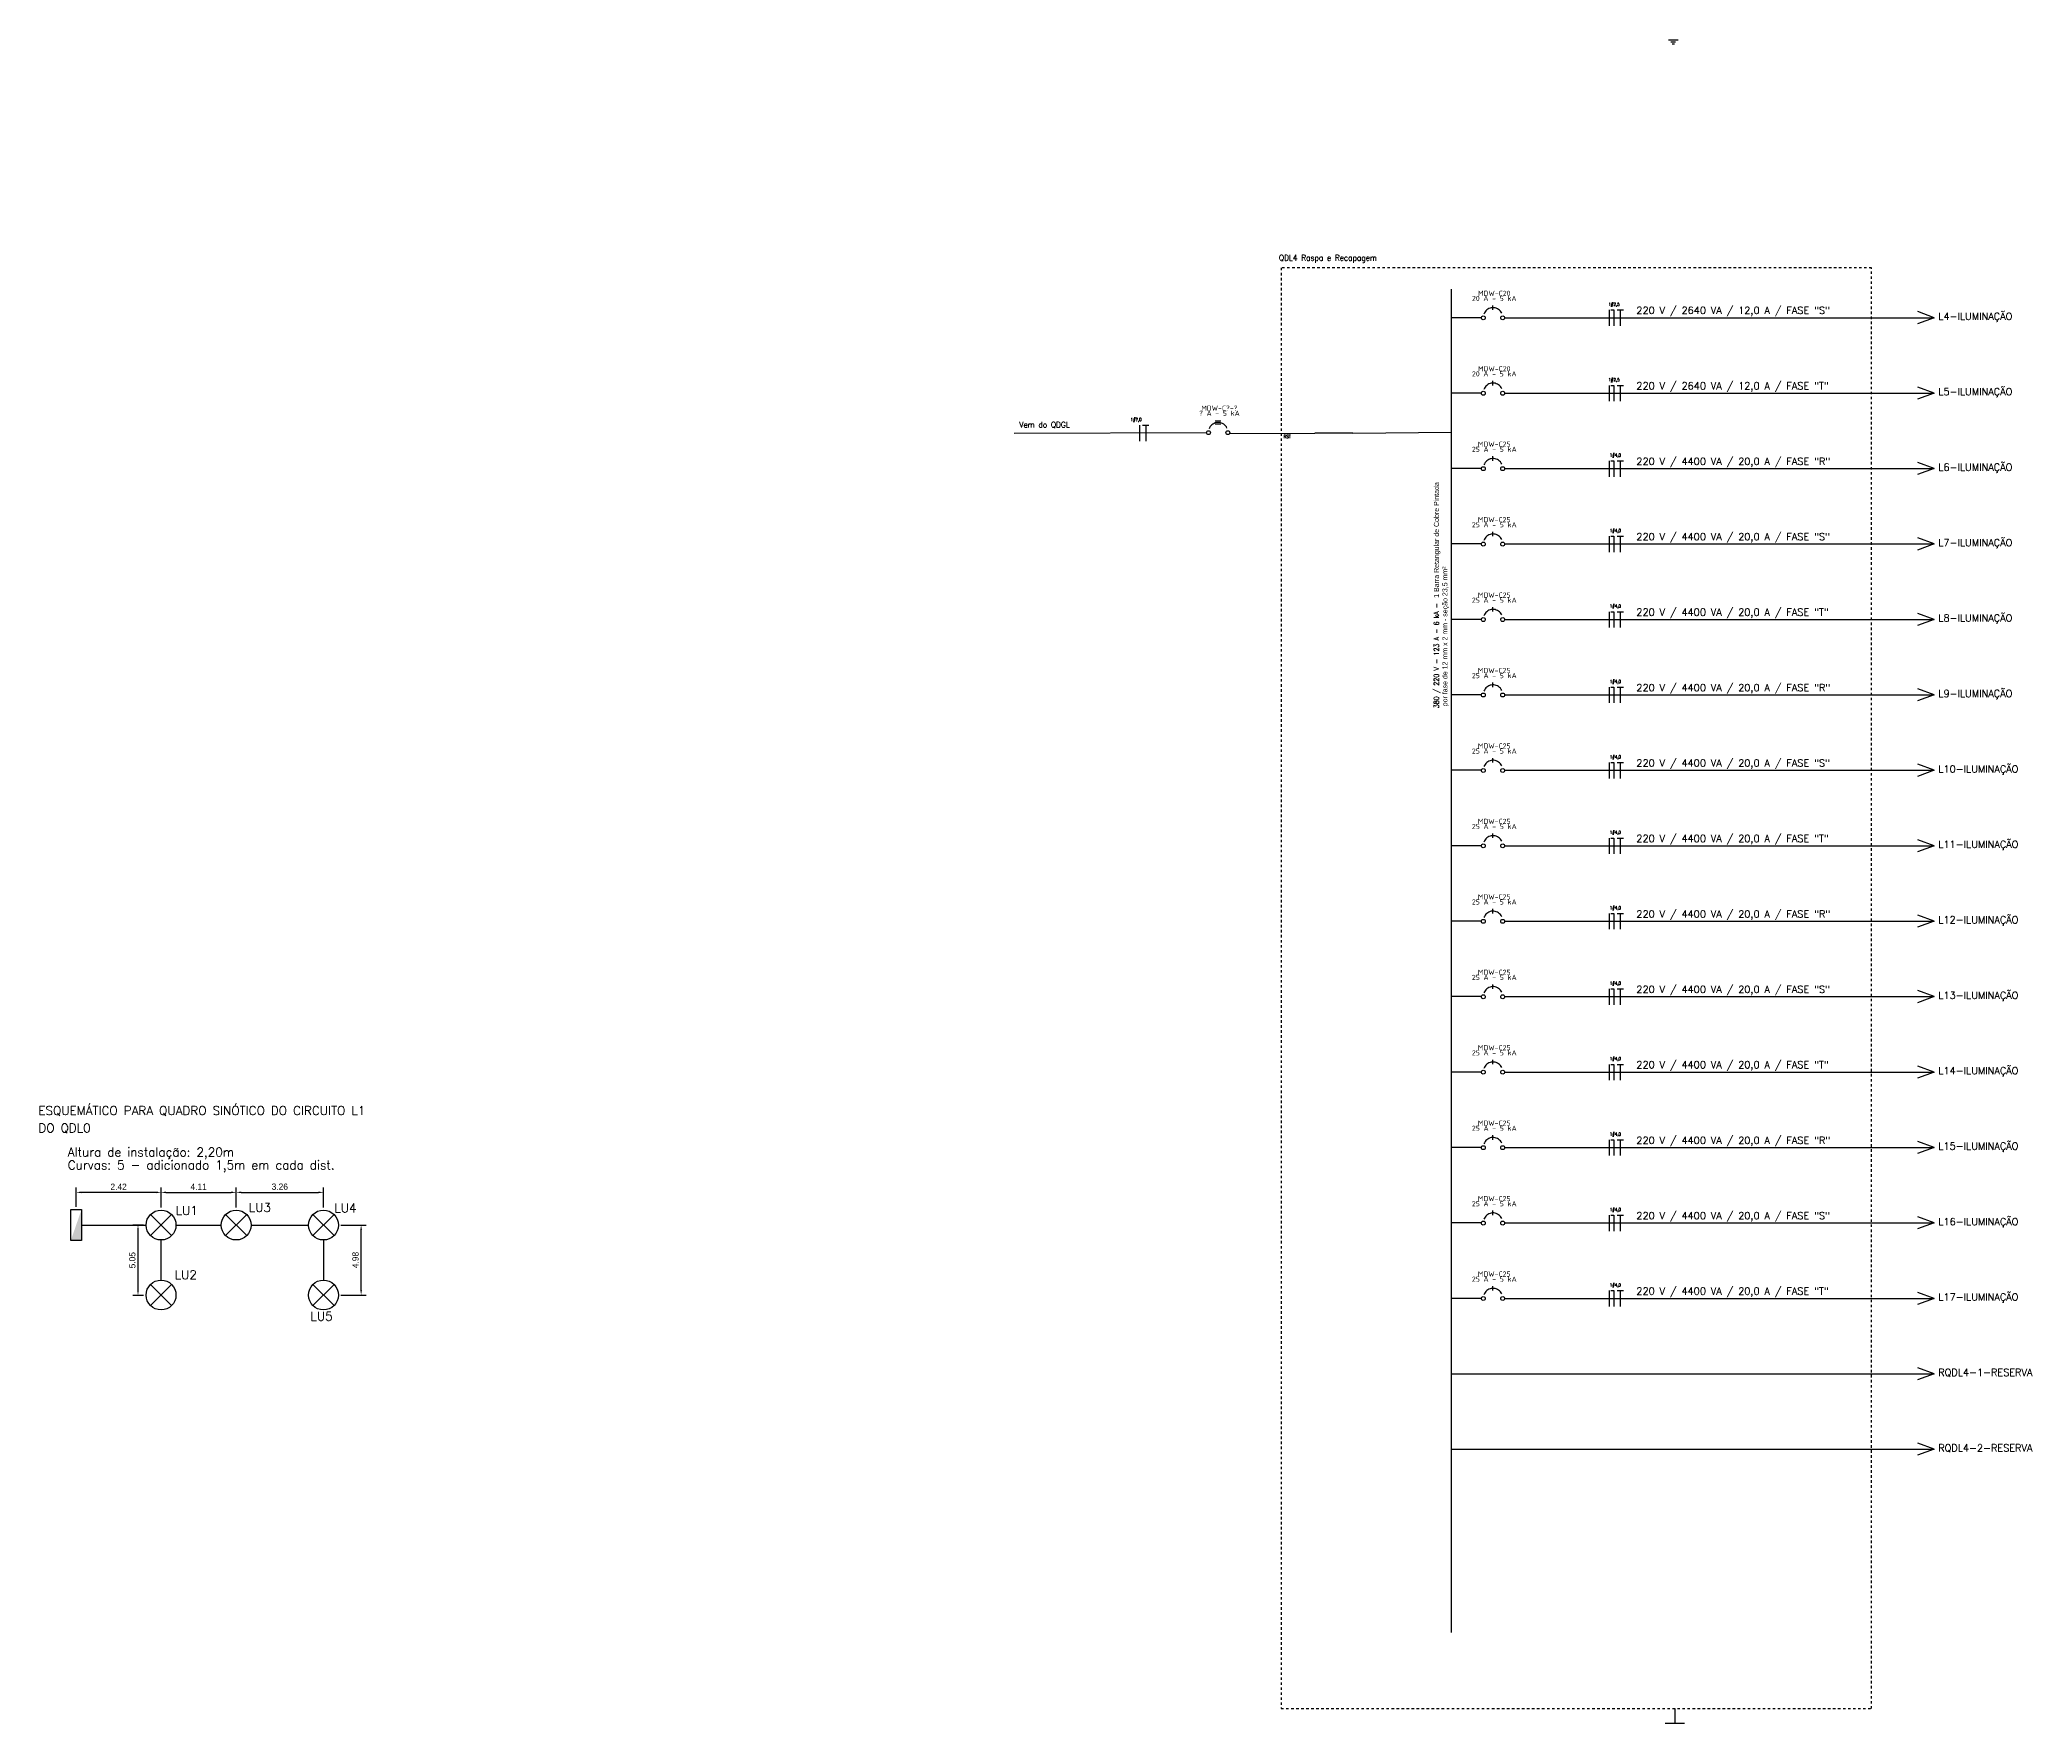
# Model space of a CAD drawing. Extents: x 202 to 641, y -96 to 322.
# Drawn here: x 425.6 to 505.1, y 36.6 to 103.7 of the extents above; entities that cross this region are included whole.
import ezdxf

# ---------------------------------------------------------------- set-up
doc = ezdxf.new("R2010")
doc.units = 0
doc.header["$MEASUREMENT"] = 0
doc.linetypes.add('DASHED2', pattern=[0.375, 0.25, -0.125])
for name, color, linetype in [('_ARQ-TEXTO', 4, 'Continuous'), ('_ELT-PONTO', 2, 'Continuous'), ('ELET_UNIFILAR_TEXTO', 4, 'Continuous'), ('ELET_UNIFILAR_TEXTO2', 4, 'Continuous'), ('ELT_FIAÇÃO_TEXTO', 5, 'Continuous'), ('ELT_UNIFILAR_DESENHO', 5, 'Continuous')]:
    doc.layers.add(name, color=color, linetype=linetype)
doc.styles.add('textstyle3', font='romans')
doc.styles.add('textstyle4', font='arial.ttf')
doc.styles.add('textstyle5', font='')
doc.styles.add('textstyle7', font='romans__.ttf')
doc.styles.get('textstyle5').set_extended_font_data('Standard')
doc.dimstyles.get("Standard").update_dxf_attribs({"dimtxt": 2.5, "dimasz": 2.5, "dimexe": 1.25, "dimexo": 0.625, "dimtad": 1, "dimtxsty": 'Standard', "dimcen": 2.5, "dimazin": 3, "dimtfac": 1, "dimtmove": 0, "dimatfit": 3, "dimarcsym": 0})

# ---------------------------------------------------------------- blocks, each defined once
blk = doc.blocks.new('*D97')
at = {"layer": '_ELT-PONTO', "color": 0, "lineweight": -2, "transparency": 16777216}
for p, q in [((427.094, 57.157), (427.094, 57.939)), ((430.278, 57.739), (427.294, 57.739)), ((430.478, 57.132), (430.478, 57.939))]:
    blk.add_line(p, q, dxfattribs=at)
at = {"layer": '_ELT-PONTO', "color": 0, "transparency": 16777216}
for points in [[(427.294, 57.773), (427.294, 57.706), (427.094, 57.739)], [(430.278, 57.773), (430.278, 57.706), (430.478, 57.739)]]:
    blk.add_solid(points, dxfattribs=at)
at = {"layer": 'DEFPOINTS', "color": 0, "transparency": 16777216}
for p in [(427.094, 57.739), (427.094, 57.057), (430.478, 57.032)]:
    blk.add_point(p, dxfattribs=at)
at = {"layer": '_ELT-PONTO', "color": 0, "transparency": 16777216, "insert": (428.786, 57.964), "char_height": 0.25, "attachment_point": 5}
blk.add_mtext('\\A1;2.42', dxfattribs=at)
blk = doc.blocks.new('*D98')
at = {"layer": '_ELT-PONTO', "color": 0, "lineweight": -2, "transparency": 16777216}
for p, q in [((430.478, 57.132), (430.478, 57.939)), ((430.678, 57.739), (433.272, 57.739)), ((433.472, 57.132), (433.472, 57.939))]:
    blk.add_line(p, q, dxfattribs=at)
at = {"layer": '_ELT-PONTO', "color": 0, "transparency": 16777216}
for points in [[(430.678, 57.773), (430.678, 57.706), (430.478, 57.739)], [(433.272, 57.773), (433.272, 57.706), (433.472, 57.739)]]:
    blk.add_solid(points, dxfattribs=at)
at = {"layer": 'DEFPOINTS', "color": 0, "transparency": 16777216}
for p in [(433.472, 57.739), (430.478, 57.032), (433.472, 57.032)]:
    blk.add_point(p, dxfattribs=at)
at = {"layer": '_ELT-PONTO', "color": 0, "transparency": 16777216, "insert": (431.975, 57.964), "char_height": 0.25, "attachment_point": 5}
blk.add_mtext('\\A1;4.11', dxfattribs=at)
blk = doc.blocks.new('*D96')
at = {"layer": '_ELT-PONTO', "color": 0, "lineweight": -2, "transparency": 16777216}
for p, q in [((433.472, 57.132), (433.472, 57.939)), ((433.672, 57.739), (436.753, 57.739)), ((436.953, 57.132), (436.953, 57.939))]:
    blk.add_line(p, q, dxfattribs=at)
at = {"layer": '_ELT-PONTO', "color": 0, "transparency": 16777216}
for points in [[(433.672, 57.773), (433.672, 57.706), (433.472, 57.739)], [(436.753, 57.773), (436.753, 57.706), (436.953, 57.739)]]:
    blk.add_solid(points, dxfattribs=at)
at = {"layer": 'DEFPOINTS', "color": 0, "transparency": 16777216}
for p in [(436.953, 57.739), (433.472, 57.032), (436.953, 57.032)]:
    blk.add_point(p, dxfattribs=at)
at = {"layer": '_ELT-PONTO', "color": 0, "transparency": 16777216, "insert": (435.212, 57.964), "char_height": 0.25, "attachment_point": 5}
blk.add_mtext('\\A1;3.26', dxfattribs=at)
blk = doc.blocks.new('*D99')
at = {"layer": '_ELT-PONTO', "color": 0, "lineweight": -2, "transparency": 16777216}
for p, q in [((437.648, 56.436), (438.654, 56.436)), ((438.454, 53.847), (438.454, 56.236)), ((437.648, 53.647), (438.654, 53.647))]:
    blk.add_line(p, q, dxfattribs=at)
at = {"layer": '_ELT-PONTO', "color": 0, "transparency": 16777216}
for points in [[(438.42, 56.236), (438.487, 56.236), (438.454, 56.436)], [(438.42, 53.847), (438.487, 53.847), (438.454, 53.647)]]:
    blk.add_solid(points, dxfattribs=at)
at = {"layer": 'DEFPOINTS', "color": 0, "transparency": 16777216}
for p in [(437.548, 56.436), (438.454, 56.436), (437.548, 53.647)]:
    blk.add_point(p, dxfattribs=at)
at = {"layer": '_ELT-PONTO', "color": 0, "transparency": 16777216, "insert": (438.229, 55.042), "char_height": 0.25, "attachment_point": 5, "rotation": 90}
blk.add_mtext('\\A1;4.98', dxfattribs=at)
blk = doc.blocks.new('*D100')
at = {"layer": '_ELT-PONTO', "color": 0, "lineweight": -2, "transparency": 16777216}
for p, q in [((429.783, 56.436), (429.359, 56.436)), ((429.559, 56.236), (429.559, 53.832)), ((429.783, 53.632), (429.359, 53.632))]:
    blk.add_line(p, q, dxfattribs=at)
at = {"layer": '_ELT-PONTO', "color": 0, "transparency": 16777216}
for points in [[(429.526, 56.236), (429.593, 56.236), (429.559, 56.436)], [(429.526, 53.832), (429.593, 53.832), (429.559, 53.632)]]:
    blk.add_solid(points, dxfattribs=at)
at = {"layer": 'DEFPOINTS', "color": 0, "transparency": 16777216}
for p in [(429.883, 56.436), (429.559, 53.632), (429.883, 53.632)]:
    blk.add_point(p, dxfattribs=at)
at = {"layer": '_ELT-PONTO', "color": 0, "transparency": 16777216, "insert": (429.334, 55.034), "char_height": 0.25, "attachment_point": 5, "rotation": 90}
blk.add_mtext('\\A1;5.05', dxfattribs=at)

msp = doc.modelspace()

# ---------------------------------------------------------------- hatches: boundary and pattern name
at = {"layer": '_ELT-PONTO', "linetype": 'Continuous'}
msp.add_hatch(color=256, dxfattribs=at).paths.add_polyline_path([(427.309, 57.057), (426.879, 55.816), (427.309, 55.816)])

# ---------------------------------------------------------------- linework, layer by layer
at = {"layer": '_ELT-PONTO'}
for p, q in [((427.309, 56.436), (429.883, 56.436)), ((430.899, 56.857), (430.058, 56.016)), ((430.058, 56.857), (430.899, 56.016)), ((431.074, 56.436), (432.877, 56.436)), ((433.893, 56.857), (433.051, 56.016)), ((433.051, 56.857), (433.893, 56.016)), ((434.067, 56.436), (436.358, 56.436)), ((437.374, 56.857), (436.532, 56.016)), ((436.532, 56.857), (437.374, 56.016)), ((430.478, 54.242), (430.478, 55.841)), ((436.953, 55.841), (436.953, 54.242)), ((430.899, 54.067), (430.058, 53.226)), ((430.058, 54.067), (430.899, 53.226)), ((437.374, 54.067), (436.532, 53.226)), ((436.532, 54.067), (437.374, 53.226))]:
    msp.add_line(p, q, dxfattribs=at)
at = {"layer": '_ELT-PONTO', "linetype": 'Continuous'}
msp.add_lwpolyline([(427.309, 55.816), (426.879, 55.816), (426.879, 57.057), (427.309, 57.057)], close=True, dxfattribs=at)
at = {"layer": '_ELT-PONTO'}
for centre in [(430.478, 56.436), (433.472, 56.436), (436.953, 56.436), (430.478, 53.647), (436.953, 53.647)]:
    msp.add_circle(centre, 0.595, dxfattribs=at)
at = {"layer": 'ELT_UNIFILAR_DESENHO'}
for p, q in [((490.569, 103.69), (490.955, 103.69)), ((490.666, 103.613), (490.859, 103.613)), ((490.714, 103.536), (490.81, 103.536)), ((481.921, 40.192), (481.921, 93.756)), ((483.577, 92.923), (483.577, 93.103)), ((483.577, 92.923), (483.577, 93.103)), ((483.115, 92.613), (481.921, 92.613)), ((484.041, 92.613), (501.167, 92.613)), ((488.211, 92.922), (488.211, 92.29)), ((488.274, 92.922), (488.401, 92.922)), ((488.401, 92.922), (488.401, 92.29)), ((488.526, 92.922), (488.779, 92.922)), ((488.653, 92.922), (488.653, 92.29)), ((501.167, 92.613), (500.507, 92.372)), ((501.167, 92.613), (500.517, 92.854)), ((483.577, 89.915), (483.577, 90.095)), ((483.577, 89.915), (483.577, 90.095)), ((488.211, 89.914), (488.211, 89.282)), ((488.274, 89.914), (488.401, 89.914)), ((488.401, 89.914), (488.401, 89.282)), ((488.526, 89.914), (488.779, 89.914)), ((488.653, 89.914), (488.653, 89.282)), ((501.167, 89.605), (500.517, 89.846)), ((483.115, 89.605), (481.921, 89.605)), ((484.041, 89.605), (501.167, 89.605)), ((501.167, 89.605), (500.507, 89.364)), ((469.479, 88.327), (469.479, 87.695)), ((469.605, 88.327), (469.857, 88.327)), ((469.731, 88.327), (469.731, 87.695)), ((472.544, 88.343), (472.544, 88.524)), ((472.544, 88.343), (472.544, 88.524)), ((472.621, 88.343), (472.621, 88.524)), ((472.621, 88.343), (472.621, 88.524)), ((472.698, 88.343), (472.698, 88.524)), ((472.698, 88.343), (472.698, 88.524)), ((464.483, 88.011), (472.158, 88.034)), ((473.078, 87.997), (476.469, 88.011)), ((477.986, 88.011), (476.473, 88.009)), ((477.986, 88.011), (481.921, 88.048)), ((483.115, 86.598), (481.921, 86.598)), ((483.577, 86.907), (483.577, 87.087)), ((483.577, 86.907), (483.577, 87.087)), ((484.041, 86.598), (501.167, 86.598)), ((488.211, 86.906), (488.211, 86.274)), ((488.274, 86.906), (488.401, 86.906)), ((488.401, 86.906), (488.401, 86.274)), ((488.526, 86.906), (488.779, 86.906)), ((488.653, 86.906), (488.653, 86.274)), ((501.167, 86.598), (500.507, 86.356)), ((501.167, 86.598), (500.517, 86.838)), ((483.115, 83.59), (481.921, 83.59)), ((483.577, 83.899), (483.577, 84.08)), ((483.577, 83.899), (483.577, 84.08)), ((484.041, 83.59), (501.167, 83.59)), ((488.211, 83.898), (488.211, 83.267)), ((488.274, 83.898), (488.401, 83.898)), ((488.401, 83.898), (488.401, 83.267)), ((488.526, 83.898), (488.779, 83.898)), ((488.653, 83.898), (488.653, 83.267)), ((501.167, 83.59), (500.507, 83.348)), ((501.167, 83.59), (500.517, 83.831)), ((483.577, 80.892), (483.577, 81.072)), ((483.577, 80.892), (483.577, 81.072)), ((483.115, 80.582), (481.921, 80.582)), ((484.041, 80.582), (501.167, 80.582)), ((488.211, 80.891), (488.211, 80.259)), ((488.274, 80.891), (488.401, 80.891)), ((488.401, 80.891), (488.401, 80.259)), ((488.526, 80.891), (488.779, 80.891)), ((488.653, 80.891), (488.653, 80.259)), ((501.167, 80.582), (500.507, 80.341)), ((501.167, 80.582), (500.517, 80.823)), ((483.577, 77.884), (483.577, 78.064)), ((483.577, 77.884), (483.577, 78.064)), ((488.211, 77.883), (488.211, 77.251)), ((488.274, 77.883), (488.401, 77.883)), ((488.401, 77.883), (488.401, 77.251)), ((488.526, 77.883), (488.779, 77.883)), ((488.653, 77.883), (488.653, 77.251)), ((483.115, 77.574), (481.921, 77.574)), ((484.041, 77.574), (501.167, 77.574)), ((501.167, 77.574), (500.507, 77.333)), ((501.167, 77.574), (500.517, 77.815)), ((483.577, 74.876), (483.577, 75.056)), ((483.577, 74.876), (483.577, 75.056)), ((488.211, 74.875), (488.211, 74.243)), ((488.274, 74.875), (488.401, 74.875)), ((488.401, 74.875), (488.401, 74.243)), ((488.526, 74.875), (488.779, 74.875)), ((488.653, 74.875), (488.653, 74.243)), ((501.167, 74.567), (500.517, 74.807)), ((483.115, 74.567), (481.921, 74.567)), ((484.041, 74.567), (501.167, 74.567)), ((501.167, 74.567), (500.507, 74.325)), ((483.115, 71.559), (481.921, 71.559)), ((483.577, 71.868), (483.577, 72.049)), ((483.577, 71.868), (483.577, 72.049)), ((484.041, 71.559), (501.167, 71.559)), ((488.211, 71.867), (488.211, 71.236)), ((488.274, 71.867), (488.401, 71.867)), ((488.401, 71.867), (488.401, 71.236)), ((488.526, 71.867), (488.779, 71.867)), ((488.653, 71.867), (488.653, 71.236)), ((501.167, 71.559), (500.507, 71.317)), ((501.167, 71.559), (500.517, 71.8)), ((483.115, 68.551), (481.921, 68.551)), ((483.577, 68.861), (483.577, 69.041)), ((483.577, 68.861), (483.577, 69.041)), ((484.041, 68.551), (501.167, 68.551)), ((488.211, 68.86), (488.211, 68.228)), ((488.274, 68.86), (488.401, 68.86)), ((488.401, 68.86), (488.401, 68.228)), ((488.526, 68.86), (488.779, 68.86)), ((488.653, 68.86), (488.653, 68.228)), ((501.167, 68.551), (500.507, 68.31)), ((501.167, 68.551), (500.517, 68.792)), ((483.577, 65.853), (483.577, 66.033)), ((483.577, 65.853), (483.577, 66.033)), ((483.115, 65.543), (481.921, 65.543)), ((484.041, 65.543), (501.167, 65.543)), ((488.211, 65.852), (488.211, 65.22)), ((488.274, 65.852), (488.401, 65.852)), ((488.401, 65.852), (488.401, 65.22)), ((488.526, 65.852), (488.779, 65.852)), ((488.653, 65.852), (488.653, 65.22)), ((501.167, 65.543), (500.507, 65.302)), ((501.167, 65.543), (500.517, 65.784)), ((483.577, 62.845), (483.577, 63.025)), ((483.577, 62.845), (483.577, 63.025)), ((488.211, 62.844), (488.211, 62.212)), ((488.274, 62.844), (488.401, 62.844)), ((488.401, 62.844), (488.401, 62.212)), ((488.526, 62.844), (488.779, 62.844)), ((488.653, 62.844), (488.653, 62.212)), ((501.167, 62.536), (500.517, 62.776)), ((483.115, 62.536), (481.921, 62.536)), ((484.041, 62.536), (501.167, 62.536)), ((501.167, 62.536), (500.507, 62.294)), ((483.577, 59.837), (483.577, 60.018)), ((483.577, 59.837), (483.577, 60.018)), ((488.211, 59.836), (488.211, 59.205)), ((488.274, 59.836), (488.401, 59.836)), ((488.401, 59.836), (488.401, 59.205)), ((488.526, 59.836), (488.779, 59.836)), ((488.653, 59.836), (488.653, 59.205)), ((501.167, 59.528), (500.517, 59.769)), ((483.115, 59.528), (481.921, 59.528)), ((484.041, 59.528), (501.167, 59.528)), ((501.167, 59.528), (500.507, 59.287)), ((483.115, 56.52), (481.921, 56.52)), ((483.577, 56.83), (483.577, 57.01)), ((483.577, 56.83), (483.577, 57.01)), ((484.041, 56.52), (501.167, 56.52)), ((488.211, 56.829), (488.211, 56.197)), ((488.274, 56.829), (488.401, 56.829)), ((488.401, 56.829), (488.401, 56.197)), ((488.526, 56.829), (488.779, 56.829)), ((488.653, 56.829), (488.653, 56.197)), ((501.167, 56.52), (500.507, 56.279)), ((501.167, 56.52), (500.517, 56.761)), ((483.115, 53.512), (481.921, 53.512)), ((483.577, 53.822), (483.577, 54.002)), ((483.577, 53.822), (483.577, 54.002)), ((484.041, 53.512), (501.167, 53.512)), ((488.211, 53.821), (488.211, 53.189)), ((488.274, 53.821), (488.401, 53.821)), ((488.401, 53.821), (488.401, 53.189)), ((488.526, 53.821), (488.779, 53.821)), ((488.653, 53.821), (488.653, 53.189)), ((501.167, 53.512), (500.507, 53.271)), ((501.167, 53.512), (500.517, 53.753)), ((481.921, 50.505), (501.167, 50.505)), ((501.167, 50.505), (500.507, 50.263)), ((501.167, 50.505), (500.517, 50.745)), ((501.167, 47.497), (500.517, 47.738)), ((481.921, 47.497), (501.167, 47.497)), ((501.167, 47.497), (500.507, 47.256)), ((490.44, 36.577), (491.212, 36.577)), ((490.826, 37.159), (490.826, 36.577))]:
    msp.add_line(p, q, dxfattribs=at)
at = {"layer": 'ELT_UNIFILAR_DESENHO', "linetype": 'DASHED2', "ltscale": 0.05}
for p, q in [((498.671, 94.601), (475.131, 94.601)), ((475.131, 94.601), (475.131, 37.159)), ((498.671, 37.159), (498.671, 94.601)), ((475.131, 37.159), (498.679, 37.159))]:
    msp.add_line(p, q, dxfattribs=at)
at = {"layer": 'ELT_UNIFILAR_DESENHO'}
for points in [[(483.927, 92.79), (483.903, 92.834), (483.873, 92.875), (483.838, 92.911), (483.799, 92.943), (483.756, 92.969), (483.709, 92.989), (483.661, 93.004), (483.611, 93.011), (483.561, 93.012), (483.51, 93.007), (483.461, 92.995), (483.414, 92.977), (483.37, 92.952), (483.329, 92.922), (483.293, 92.887), (483.261, 92.848), (483.235, 92.805), (483.215, 92.759)], [(483.927, 89.782), (483.903, 89.826), (483.873, 89.867), (483.838, 89.903), (483.799, 89.935), (483.756, 89.961), (483.709, 89.982), (483.661, 89.996), (483.611, 90.003), (483.561, 90.005), (483.51, 89.999), (483.461, 89.987), (483.414, 89.969), (483.37, 89.944), (483.329, 89.915), (483.293, 89.88), (483.261, 89.84), (483.235, 89.797), (483.215, 89.751)], [(472.971, 88.21), (472.947, 88.255), (472.917, 88.295), (472.882, 88.332), (472.843, 88.364), (472.799, 88.39), (472.753, 88.41), (472.705, 88.424), (472.655, 88.432), (472.604, 88.433), (472.554, 88.428), (472.505, 88.416), (472.458, 88.397), (472.414, 88.373), (472.373, 88.343), (472.336, 88.308), (472.305, 88.269), (472.279, 88.226), (472.258, 88.179)], [(483.927, 86.774), (483.903, 86.819), (483.873, 86.859), (483.838, 86.896), (483.799, 86.927), (483.756, 86.954), (483.709, 86.974), (483.661, 86.988), (483.611, 86.996), (483.561, 86.997), (483.51, 86.991), (483.461, 86.979), (483.414, 86.961), (483.37, 86.937), (483.329, 86.907), (483.293, 86.872), (483.261, 86.833), (483.235, 86.789), (483.215, 86.743)], [(483.927, 83.766), (483.903, 83.811), (483.873, 83.852), (483.838, 83.888), (483.799, 83.92), (483.756, 83.946), (483.709, 83.966), (483.661, 83.98), (483.611, 83.988), (483.561, 83.989), (483.51, 83.984), (483.461, 83.972), (483.414, 83.953), (483.37, 83.929), (483.329, 83.899), (483.293, 83.864), (483.261, 83.825), (483.235, 83.782), (483.215, 83.735)], [(483.927, 80.759), (483.903, 80.803), (483.873, 80.844), (483.838, 80.88), (483.799, 80.912), (483.756, 80.938), (483.709, 80.958), (483.661, 80.973), (483.611, 80.98), (483.561, 80.981), (483.51, 80.976), (483.461, 80.964), (483.414, 80.946), (483.37, 80.921), (483.329, 80.891), (483.293, 80.856), (483.261, 80.817), (483.235, 80.774), (483.215, 80.728)], [(483.927, 77.751), (483.903, 77.795), (483.873, 77.836), (483.838, 77.873), (483.799, 77.904), (483.756, 77.93), (483.709, 77.951), (483.661, 77.965), (483.611, 77.972), (483.561, 77.974), (483.51, 77.968), (483.461, 77.956), (483.414, 77.938), (483.37, 77.913), (483.329, 77.884), (483.293, 77.849), (483.261, 77.809), (483.235, 77.766), (483.215, 77.72)], [(483.927, 74.743), (483.903, 74.788), (483.873, 74.828), (483.838, 74.865), (483.799, 74.896), (483.756, 74.923), (483.709, 74.943), (483.661, 74.957), (483.611, 74.965), (483.561, 74.966), (483.51, 74.96), (483.461, 74.948), (483.414, 74.93), (483.37, 74.906), (483.329, 74.876), (483.293, 74.841), (483.261, 74.802), (483.235, 74.758), (483.215, 74.712)], [(483.927, 71.736), (483.903, 71.78), (483.873, 71.821), (483.838, 71.857), (483.799, 71.889), (483.756, 71.915), (483.709, 71.935), (483.661, 71.949), (483.611, 71.957), (483.561, 71.958), (483.51, 71.953), (483.461, 71.941), (483.414, 71.922), (483.37, 71.898), (483.329, 71.868), (483.293, 71.833), (483.261, 71.794), (483.235, 71.751), (483.215, 71.704)], [(483.927, 68.728), (483.903, 68.772), (483.873, 68.813), (483.838, 68.849), (483.799, 68.881), (483.756, 68.907), (483.709, 68.927), (483.661, 68.942), (483.611, 68.949), (483.561, 68.95), (483.51, 68.945), (483.461, 68.933), (483.414, 68.915), (483.37, 68.89), (483.329, 68.86), (483.293, 68.825), (483.261, 68.786), (483.235, 68.743), (483.215, 68.697)], [(483.927, 65.72), (483.903, 65.764), (483.873, 65.805), (483.838, 65.842), (483.799, 65.873), (483.756, 65.899), (483.709, 65.92), (483.661, 65.934), (483.611, 65.942), (483.561, 65.943), (483.51, 65.937), (483.461, 65.925), (483.414, 65.907), (483.37, 65.883), (483.329, 65.853), (483.293, 65.818), (483.261, 65.778), (483.235, 65.735), (483.215, 65.689)], [(483.927, 62.712), (483.903, 62.757), (483.873, 62.797), (483.838, 62.834), (483.799, 62.865), (483.756, 62.892), (483.709, 62.912), (483.661, 62.926), (483.611, 62.934), (483.561, 62.935), (483.51, 62.929), (483.461, 62.917), (483.414, 62.899), (483.37, 62.875), (483.329, 62.845), (483.293, 62.81), (483.261, 62.771), (483.235, 62.727), (483.215, 62.681)], [(483.927, 59.705), (483.903, 59.749), (483.873, 59.79), (483.838, 59.826), (483.799, 59.858), (483.756, 59.884), (483.709, 59.904), (483.661, 59.918), (483.611, 59.926), (483.561, 59.927), (483.51, 59.922), (483.461, 59.91), (483.414, 59.891), (483.37, 59.867), (483.329, 59.837), (483.293, 59.802), (483.261, 59.763), (483.235, 59.72), (483.215, 59.673)], [(483.927, 56.697), (483.903, 56.741), (483.873, 56.782), (483.838, 56.818), (483.799, 56.85), (483.756, 56.876), (483.709, 56.896), (483.661, 56.911), (483.611, 56.918), (483.561, 56.919), (483.51, 56.914), (483.461, 56.902), (483.414, 56.884), (483.37, 56.859), (483.329, 56.829), (483.293, 56.794), (483.261, 56.755), (483.235, 56.712), (483.215, 56.666)], [(483.927, 53.689), (483.903, 53.733), (483.873, 53.774), (483.838, 53.811), (483.799, 53.842), (483.756, 53.868), (483.709, 53.889), (483.661, 53.903), (483.611, 53.911), (483.561, 53.912), (483.51, 53.906), (483.461, 53.894), (483.414, 53.876), (483.37, 53.852), (483.329, 53.822), (483.293, 53.787), (483.261, 53.747), (483.235, 53.704), (483.215, 53.658)]]:
    msp.add_lwpolyline(points, dxfattribs=at)
for centre in [(483.192, 92.608), (483.964, 92.608), (483.192, 89.6), (483.964, 89.6), (472.235, 88.029), (473.008, 88.029), (483.192, 86.592), (483.964, 86.592), (483.192, 83.585), (483.964, 83.585), (483.192, 80.577), (483.964, 80.577), (483.192, 77.569), (483.964, 77.569), (483.192, 74.561), (483.964, 74.561), (483.192, 71.554), (483.964, 71.554), (483.192, 68.546), (483.964, 68.546), (483.192, 65.538), (483.964, 65.538), (483.192, 62.53), (483.964, 62.53), (483.192, 59.523), (483.964, 59.523), (483.192, 56.515), (483.964, 56.515), (483.192, 53.507), (483.964, 53.507)]:
    msp.add_circle(centre, 0.0772, dxfattribs=at)

# ---------------------------------------------------------------- texts
at = {"layer": '_ARQ-TEXTO', "style": 'textstyle3'}
for s, p in [('ESQUEMÁTICO PARA QUADRO SINÓTICO DO CIRCUITO L1', (425.586, 60.826)), ('DO QDL0', (425.586, 60.13)), ('LU1', (431.06, 56.839)), ('LU3', (433.976, 56.963)), ('LU4', (437.387, 56.943)), ('LU2', (431.023, 54.279)), ('LU5', (436.435, 52.624))]:
    msp.add_text(s, height=0.35, dxfattribs=at).set_placement(p)
at = {"layer": 'ELET_UNIFILAR_TEXTO', "attachment_point": 1, "style": 'textstyle5'}
for s, insert, char_height, width in [('QDL4 Raspa e Recapagem', (475.045, 95.121), 0.23696, 7.18793), ('\\A1;\\pi0.25599;1#2,5', (487.92, 93.211), 0.12638, 0.9874), ('\\A1;\\pi0.25599;1#2,5', (487.92, 90.203), 0.12638, 0.9874), ('\\A1;1#?,0', (469.129, 88.616), 0.1264, 0.9874), ('\\A1;1#4,0', (488.232, 87.196), 0.1264, 0.9874), ('\\A1;1#4,0', (488.232, 84.188), 0.1264, 0.9874), ('\\A1;1#4,0', (488.232, 81.18), 0.1264, 0.9874), ('\\A1;1#4,0', (488.232, 78.172), 0.1264, 0.9874), ('\\A1;1#4,0', (488.232, 75.165), 0.1264, 0.9874), ('\\A1;1#4,0', (488.232, 72.157), 0.1264, 0.9874), ('\\A1;1#4,0', (488.232, 69.149), 0.1264, 0.9874), ('\\A1;1#4,0', (488.232, 66.141), 0.1264, 0.9874), ('\\A1;1#4,0', (488.232, 63.134), 0.1264, 0.9874), ('\\A1;1#4,0', (488.232, 60.126), 0.1264, 0.9874), ('\\A1;1#4,0', (488.232, 57.118), 0.1264, 0.9874), ('\\A1;1#4,0', (488.232, 54.11), 0.1264, 0.9874)]:
    msp.add_mtext(s, dxfattribs=dict(at, insert=insert, char_height=char_height, width=width))
at = {"layer": 'ELET_UNIFILAR_TEXTO', "char_height": 0.20406, "width": 3.87486, "attachment_point": 8, "line_spacing_factor": 0.6, "style": 'textstyle4'}
for s, insert in [('{\\Fisocp|c0;MDW-C20\\P\\Fisocp2|c0;20 A - 5 kA\\H1.67138x; }', (483.628, 93.278)), ('{\\Fisocp|c0;MDW-C20\\P\\Fisocp2|c0;20 A - 5 kA\\H1.67138x; }', (483.628, 90.271)), ('{\\Fisocp|c0;MDW-C?-?\\P\\Fisocp2|c0;? A - 5 kA\\H1.67119x; }', (472.671, 88.699)), ('{\\Fisocp|c0;MDW-C25\\P\\Fisocp2|c0;25 A - 5 kA\\H1.67138x; }', (483.628, 87.263)), ('{\\Fisocp|c0;MDW-C25\\P\\Fisocp2|c0;25 A - 5 kA\\H1.67138x; }', (483.628, 84.255)), ('{\\Fisocp|c0;MDW-C25\\P\\Fisocp2|c0;25 A - 5 kA\\H1.67138x; }', (483.628, 81.247)), ('{\\Fisocp|c0;MDW-C25\\P\\Fisocp2|c0;25 A - 5 kA\\H1.67138x; }', (483.628, 78.24)), ('{\\Fisocp|c0;MDW-C25\\P\\Fisocp2|c0;25 A - 5 kA\\H1.67138x; }', (483.628, 75.232)), ('{\\Fisocp|c0;MDW-C25\\P\\Fisocp2|c0;25 A - 5 kA\\H1.67138x; }', (483.628, 72.224)), ('{\\Fisocp|c0;MDW-C25\\P\\Fisocp2|c0;25 A - 5 kA\\H1.67138x; }', (483.628, 69.216)), ('{\\Fisocp|c0;MDW-C25\\P\\Fisocp2|c0;25 A - 5 kA\\H1.67138x; }', (483.628, 66.209)), ('{\\Fisocp|c0;MDW-C25\\P\\Fisocp2|c0;25 A - 5 kA\\H1.67138x; }', (483.628, 63.201)), ('{\\Fisocp|c0;MDW-C25\\P\\Fisocp2|c0;25 A - 5 kA\\H1.67138x; }', (483.628, 60.193)), ('{\\Fisocp|c0;MDW-C25\\P\\Fisocp2|c0;25 A - 5 kA\\H1.67138x; }', (483.628, 57.185)), ('{\\Fisocp|c0;MDW-C25\\P\\Fisocp2|c0;25 A - 5 kA\\H1.67138x; }', (483.628, 54.178))]:
    msp.add_mtext(s, dxfattribs=dict(at, insert=insert))
at = {"layer": 'ELET_UNIFILAR_TEXTO', "attachment_point": 1, "style": 'textstyle5'}
for s, insert, char_height in [('Vem do QDGL', (464.696, 88.465), 0.23696), ('RST', (475.234, 87.94), 0.1264), ('RST', (475.234, 87.94), 0.1264)]:
    msp.add_mtext(s, dxfattribs=dict(at, insert=insert, char_height=char_height))
at = {"layer": 'ELET_UNIFILAR_TEXTO', "insert": (481.22, 77.041), "char_height": 0.202345, "attachment_point": 1, "rotation": 90, "style": 'textstyle5'}
msp.add_mtext('\\A1;380 / 220 V - 123 A - 6 kA - {\\A0;\\fArial|b0|i0|c0|p34; \\Ftxt|c0;1 Barra Retangular de Cobre Pintada\\P por fase de 12 mm x 2 mm - seção 23,5 mm\\fArial|b0|i0|c0|p34;²}', dxfattribs=at)
at = {"layer": 'ELET_UNIFILAR_TEXTO2', "char_height": 0.28356, "attachment_point": 1, "style": 'textstyle7'}
for s, insert, width in [('220 V / 2640 VA / 12,0 A / FASE "S"', (489.295, 93.045), 9.25609), ('L4-ILUMINAÇÃO', (501.329, 92.81), 3.00015), ('220 V / 2640 VA / 12,0 A / FASE "T"', (489.295, 90.037), 9.25609), ('L5-ILUMINAÇÃO', (501.329, 89.802), 3.00015), ('220 V / 4400 VA / 20,0 A / FASE "R"', (489.295, 87.03), 9.25609), ('L6-ILUMINAÇÃO', (501.329, 86.794), 3.00015), ('220 V / 4400 VA / 20,0 A / FASE "S"', (489.295, 84.022), 9.25609), ('L7-ILUMINAÇÃO', (501.329, 83.787), 3.00015), ('220 V / 4400 VA / 20,0 A / FASE "T"', (489.295, 81.014), 9.25609), ('L8-ILUMINAÇÃO', (501.329, 80.779), 3.00015), ('220 V / 4400 VA / 20,0 A / FASE "R"', (489.295, 78.006), 9.25609), ('L9-ILUMINAÇÃO', (501.329, 77.771), 3.00015), ('220 V / 4400 VA / 20,0 A / FASE "S"', (489.295, 74.999), 9.25609), ('L10-ILUMINAÇÃO', (501.329, 74.763), 3.00015), ('220 V / 4400 VA / 20,0 A / FASE "T"', (489.295, 71.991), 9.25609), ('L11-ILUMINAÇÃO', (501.329, 71.756), 3.00015), ('220 V / 4400 VA / 20,0 A / FASE "R"', (489.295, 68.983), 9.25609), ('L12-ILUMINAÇÃO', (501.329, 68.748), 3.00015), ('220 V / 4400 VA / 20,0 A / FASE "S"', (489.295, 65.975), 9.25609), ('L13-ILUMINAÇÃO', (501.329, 65.74), 3.00015), ('220 V / 4400 VA / 20,0 A / FASE "T"', (489.295, 62.968), 9.25609), ('L14-ILUMINAÇÃO', (501.329, 62.732), 3.00015), ('220 V / 4400 VA / 20,0 A / FASE "R"', (489.295, 59.96), 9.25609), ('L15-ILUMINAÇÃO', (501.329, 59.725), 3.00015), ('220 V / 4400 VA / 20,0 A / FASE "S"', (489.295, 56.952), 9.25609), ('L16-ILUMINAÇÃO', (501.329, 56.717), 3.00015), ('220 V / 4400 VA / 20,0 A / FASE "T"', (489.295, 53.944), 9.25609), ('L17-ILUMINAÇÃO', (501.329, 53.709), 3.00015), ('RQDL4-1-RESERVA', (501.329, 50.701), 3.00015), ('RQDL4-2-RESERVA', (501.329, 47.694), 3.00015)]:
    msp.add_mtext(s, dxfattribs=dict(at, insert=insert, width=width))
at = {"layer": 'ELT_FIAÇÃO_TEXTO', "style": 'textstyle3'}
for s, p in [('Altura de instalação: 2,20m', (426.76, 59.172)), ('Curvas: 5 - adicionado 1,5m em cada dist.', (426.76, 58.654))]:
    msp.add_text(s, height=0.35, dxfattribs=at).set_placement(p)

# ---------------------------------------------------------------- dimensions: what is measured, and where the dimension line sits
at = {"layer": '_ELT-PONTO'}
for base, p1, p2, text, picture, middle in [((427.094, 57.739), (430.478, 57.032), (427.094, 57.057), '2.42', '*D97', (428.786, 57.964)), ((433.472, 57.739), (430.478, 57.032), (433.472, 57.032), '4.11', '*D98', (431.975, 57.964)), ((436.953, 57.739), (433.472, 57.032), (436.953, 57.032), '3.26', '*D96', (435.212, 57.964))]:
    dim = msp.add_linear_dim(base=base, p1=p1, p2=p2, text=text, dimstyle='Standard', override={"dimtxt": 0.25, "dimasz": 0.2, "dimexe": 0.2, "dimexo": 0.1, "dimgap": 0.1, "dimdsep": 46, "dimsah": 1, "dimcen": 0.2, "dimadec": 1, "dimazin": 0, "dimfxl": 1, "dimtolj": 1, "dimtzin": 0}, dxfattribs=at)
    dim.commit()
    dim.dimension.update_dxf_attribs({"geometry": picture, "text_midpoint": middle})
for base, p1, p2, text, picture, middle in [((429.559, 53.632), (429.883, 56.436), (429.883, 53.632), '5.05', '*D100', (429.334, 55.034)), ((438.454, 56.436), (437.548, 53.647), (437.548, 56.436), '4.98', '*D99', (438.229, 55.042))]:
    dim = msp.add_linear_dim(base=base, p1=p1, p2=p2, angle=90, text=text, dimstyle='Standard', override={"dimtxt": 0.25, "dimasz": 0.2, "dimexe": 0.2, "dimexo": 0.1, "dimgap": 0.1, "dimdsep": 46, "dimsah": 1, "dimcen": 0.2, "dimadec": 1, "dimazin": 0, "dimfxl": 1, "dimtolj": 1, "dimtzin": 0}, dxfattribs=at)
    dim.commit()
    dim.dimension.update_dxf_attribs({"geometry": picture, "text_midpoint": middle})

doc.saveas('drawing.dxf')
